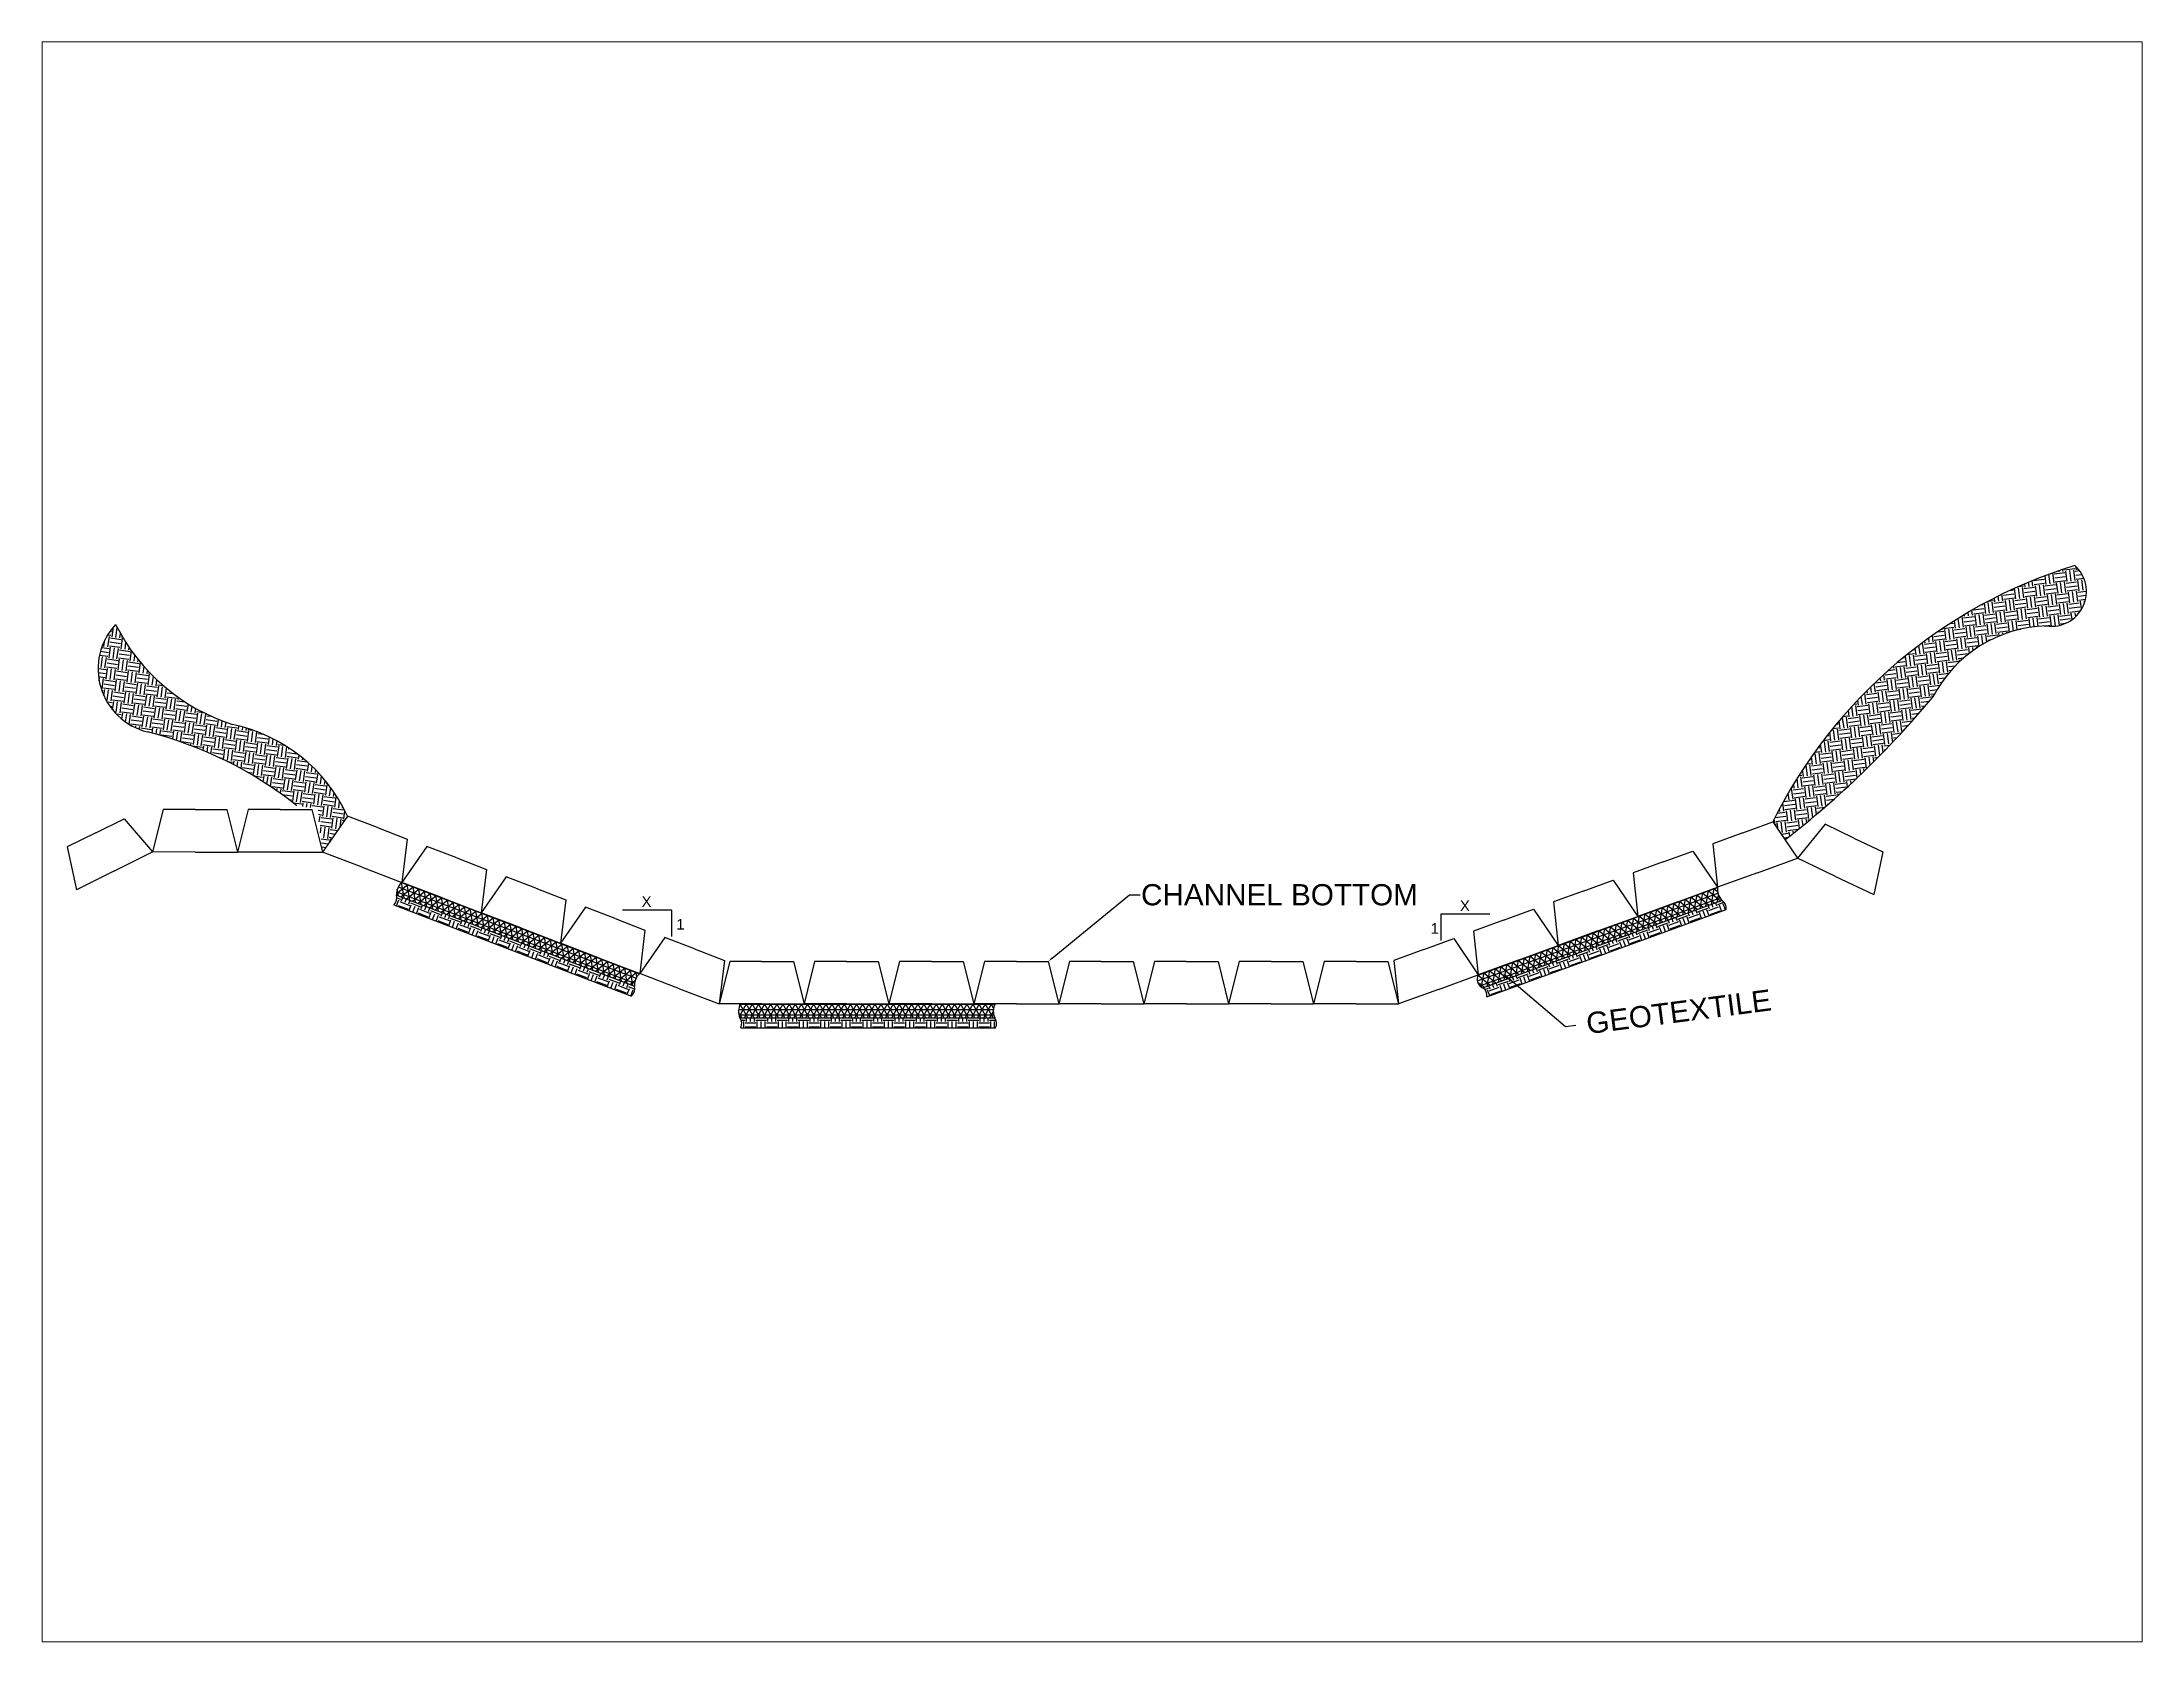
# Paper-space layout 'Layout1' of a CAD drawing. Header units: inches. Extents: x 1.05 to 9.45, y 0.8 to 7.2.
# The model-space entities are those that its viewports show. They can reach past a viewport. Long polylines and large blocks are cut down to what shows.
import ezdxf
from ezdxf import colors
from ezdxf.entities.mleader import LeaderData, LeaderLine
from ezdxf.math import Vec2, Vec3

# ---------------------------------------------------------------- set-up
doc = ezdxf.new("R2010")
doc.units = ezdxf.units.IN
doc.header["$MEASUREMENT"] = 0
doc.styles.get("Standard").update_dxf_attribs({"font": 'arial.ttf'})

msp = doc.modelspace()

# ---------------------------------------------------------------- hatches: boundary and pattern name
h = msp.add_hatch()
h.set_pattern_fill('EARTH', color=256, scale=4, angle=7.3902)
h.set_pattern_definition([(7.3902, (52.1192, -6.2726), (0.863068, 1.1203186), [1, -1]), (7.3902, (52.071, -5.9007), (0.863068, 1.1203186), [1, -1]), (7.3902, (52.0228, -5.5288), (0.863068, 1.1203186), [1, -1]), (97.3902, (52.1306, -5.3887), (-1.1203186, 0.863068), [1, -1]), (97.3902, (52.5025, -5.3405), (-1.1203186, 0.863068), [1, -1]), (97.3902, (52.8744, -5.2923), (-1.1203186, 0.863068), [1, -1])])
h.paths.add_polyline_path([(157.23, 28.54), (158.38, 26.83, 0.054023), (172.3, 40.28, -0.274527), (183.02, 46.99, 0.741984), (185.68, 52.68, 0.206112)])
h = msp.add_hatch()
h.set_pattern_fill('EARTH', color=256, scale=4, angle=-7.943)
h.set_pattern_definition([(352.057, (49.3208, 3.983), (1.128593, 0.852219), [1, -1]), (352.057, (49.3726, 4.3544), (1.128593, 0.852219), [1, -1]), (352.057, (49.4244, 4.7258), (1.128593, 0.852219), [1, -1]), (82.057, (49.5655, 4.8323), (-0.852219, 1.128593), [1, -1]), (82.057, (49.9369, 4.7805), (-0.852219, 1.128593), [1, -1]), (82.057, (50.3083, 4.7287), (-0.852219, 1.128593), [1, -1])])
h.paths.add_polyline_path([(1.12, 47.13, 0.570246), (4.08, 37.02, -0.106306), (18.21, 30.06), (20.18, 29.79), (20.61, 25.69), (22.98, 29.07, 0.237304), (12.14, 37.71, -0.201477)])
h = msp.add_hatch()
h.set_pattern_fill('NET3', color=256, scale=4, angle=-20.988)
h.set_pattern_definition([(339.012, (16.12537, 18.2985), (0.1790865, 0.4668276), []), (39.012, (16.12537, 18.2985), (-0.3147414, 0.388507), []), (99.012, (16.12537, 18.2985), (-0.493828, -0.0783204), [])])
h.paths.add_polyline_path([(50.5, 14.25), (48.63, 14.97), (48.63, 14.97), (44.9, 16.4), (41.16, 17.83), (41.16, 17.83), (37.43, 19.26), (33.69, 20.7), (33.69, 20.7), (29.96, 22.13), (28.09, 22.85, 0.227473), (27.59, 21.64), (50, 13.05, -0.227473)])
h = msp.add_hatch()
h.set_pattern_fill('NET3', color=256, scale=4, angle=20.0833)
h.set_pattern_definition([(20.0833, (123.45114, 2.8478), (-0.171693, 0.469597), []), (80.0833, (123.45114, 2.8478), (-0.4925296, 0.086108), []), (140.0833, (123.45114, 2.8478), (-0.320837, -0.383489), [])])
h.paths.add_polyline_path([(152.02, 22.38), (150.15, 21.69), (150.15, 21.69), (146.39, 20.32), (142.63, 18.95), (142.63, 18.95), (138.88, 17.57), (135.12, 16.2), (135.12, 16.2), (131.36, 14.82), (129.48, 14.14, 0.227473), (129.9, 12.9), (152.44, 21.14, -0.227473)])
h = msp.add_hatch()
h.set_pattern_fill('EARTH', color=256, scale=4, angle=-20.988)
h.set_pattern_definition([(339.012, (16.1254, 18.2985), (1.291828, 0.575482), [1, -1]), (339.012, (16.2597, 18.6486), (1.291828, 0.575482), [1, -1]), (339.012, (16.394, 18.9987), (1.291828, 0.575482), [1, -1]), (69.012, (16.5555, 19.0707), (-0.575482, 1.291828), [1, -1]), (69.012, (16.9056, 18.9364), (-0.575482, 1.291828), [1, -1]), (69.012, (17.2557, 18.802), (-0.575482, 1.291828), [1, -1])])
h.paths.add_polyline_path([(49.73, 12.13, 0.283414), (50, 13.05), (27.59, 21.64, -0.283414), (27.32, 20.73)])
h = msp.add_hatch()
h.set_pattern_fill('EARTH', color=256, scale=4, angle=20.0833)
h.set_pattern_definition([(20.0833, (123.4511, 2.8478), (0.59581, 1.28258), [1, -1]), (20.0833, (123.3224, 3.2), (0.59581, 1.28258), [1, -1]), (20.0833, (123.1936, 3.5522), (0.59581, 1.28258), [1, -1]), (110.0833, (123.2681, 3.7125), (-1.28258, 0.59581), [1, -1]), (110.0833, (123.6203, 3.8413), (-1.28258, 0.59581), [1, -1]), (110.0833, (123.9725, 3.9701), (-1.28258, 0.59581), [1, -1])])
h.paths.add_polyline_path([(152.84, 20.28, 0.283414), (152.44, 21.14), (129.9, 12.9, -0.283414), (130.3, 12.04)])
h = msp.add_hatch()
h.set_pattern_fill('NET3', color=256, scale=4)
h.set_pattern_definition([(0, (50.4275, 2.8588), (0, 0.5), []), (60, (50.4275, 2.8588), (-0.433013, 0.25), []), (120, (50.4275, 2.8588), (-0.433013, -0.25), [])])
h.paths.add_polyline_path([(83.97, 11.39), (81.97, 11.39), (81.97, 11.39), (77.97, 11.39), (73.97, 11.39), (73.97, 11.39), (69.97, 11.39), (65.97, 11.39), (65.97, 11.39), (61.97, 11.39), (59.97, 11.39, 0.227473), (59.94, 10.09), (83.94, 10.09, -0.227473)])
h = msp.add_hatch()
h.set_pattern_fill('EARTH', color=256, scale=4)
h.set_pattern_definition([(0, (50.4275, 2.8588), (1, 1), [1, -1]), (0, (50.4275, 3.2338), (1, 1), [1, -1]), (0, (50.4275, 3.6088), (1, 1), [1, -1]), (90, (50.5525, 3.7338), (-1, 1), [1, -1]), (90, (50.9275, 3.7338), (-1, 1), [1, -1]), (90, (51.3025, 3.7338), (-1, 1), [1, -1])])
h.paths.add_polyline_path([(83.94, 10.09), (59.94, 10.09, -0.283414), (60.01, 9.14), (84.01, 9.14, 0.283414)])

# ---------------------------------------------------------------- linework, layer by layer
for p, q in [((5.61, 29.7), (4.61, 25.7)), ((8.61, 29.69), (5.61, 29.7)), ((8.61, 29.69), (11.61, 29.69)), ((11.61, 29.69), (12.61, 25.69)), ((13.61, 29.69), (12.61, 25.69)), ((16.61, 29.69), (13.61, 29.69)), ((16.61, 29.69), (19.61, 29.69)), ((19.61, 29.69), (20.61, 25.69)), ((-0.75, 27.5), (1.94, 28.83)), ((1.94, 28.83), (4.61, 25.7)), ((22.98, 29.07), (20.61, 25.69)), ((25.78, 27.99), (22.98, 29.07)), ((25.78, 27.99), (28.58, 26.92)), ((154.41, 27.51), (157.23, 28.54)), ((157.23, 28.54), (159.54, 25.13)), ((162.16, 28.31), (159.54, 25.13)), ((164.87, 27.01), (162.16, 28.31)), ((-0.75, 27.5), (-3.44, 26.17)), ((-3.44, 26.17), (-2.55, 22.14)), ((28.58, 26.92), (28.08, 22.83)), ((30.45, 26.21), (28.08, 22.83)), ((33.25, 25.14), (30.45, 26.21)), ((146.89, 24.76), (149.71, 25.79)), ((149.71, 25.79), (152.02, 22.38)), ((154.41, 27.51), (151.59, 26.48)), ((151.59, 26.48), (152.02, 22.38)), ((164.87, 27.01), (167.58, 25.72)), ((167.58, 25.72), (166.76, 21.68)), ((1.03, 23.92), (-2.55, 22.14)), ((1.03, 23.92), (4.61, 25.7)), ((8.61, 25.69), (4.61, 25.7)), ((8.61, 25.69), (12.61, 25.69)), ((16.61, 25.69), (12.61, 25.69)), ((16.61, 25.69), (20.61, 25.69)), ((24.35, 24.26), (20.61, 25.69)), ((24.35, 24.26), (28.08, 22.83)), ((33.25, 25.14), (36.05, 24.06)), ((36.05, 24.06), (35.56, 19.97)), ((146.89, 24.76), (144.08, 23.73)), ((155.78, 23.75), (152.02, 22.38)), ((155.78, 23.75), (159.54, 25.13)), ((163.15, 23.4), (159.54, 25.13)), ((31.82, 21.4), (28.08, 22.83)), ((37.92, 23.35), (35.56, 19.97)), ((40.72, 22.28), (37.92, 23.35)), ((40.72, 22.28), (43.52, 21.2)), ((139.38, 22.02), (136.56, 20.99)), ((139.38, 22.02), (142.2, 23.05)), ((142.2, 23.05), (144.51, 19.63)), ((144.08, 23.73), (144.51, 19.63)), ((148.27, 21.01), (152.02, 22.38)), ((163.15, 23.4), (166.76, 21.68)), ((27.32, 20.73), (49.73, 12.13)), ((27.59, 21.64), (50, 13.05)), ((31.82, 21.4), (35.56, 19.97)), ((39.29, 18.54), (35.56, 19.97)), ((43.52, 21.2), (43.03, 17.11)), ((45.39, 20.49), (43.03, 17.11)), ((48.19, 19.42), (45.39, 20.49)), ((53.48, 20.22), (48.87, 20.22)), ((53.48, 20.22), (53.48, 17.74)), ((130.58, 19.83), (125.96, 19.83)), ((125.96, 19.83), (125.96, 17.36)), ((129.9, 12.9), (152.44, 21.14)), ((130.3, 12.04), (152.84, 20.28)), ((131.87, 19.27), (134.68, 20.3)), ((134.68, 20.3), (137, 16.89)), ((136.56, 20.99), (137, 16.89)), ((148.27, 21.01), (144.51, 19.63)), ((39.29, 18.54), (43.03, 17.11)), ((48.19, 19.42), (50.99, 18.34)), ((50.99, 18.34), (50.5, 14.25)), ((131.87, 19.27), (129.05, 18.24)), ((129.05, 18.24), (129.48, 14.14)), ((140.75, 18.26), (137, 16.89)), ((140.75, 18.26), (144.51, 19.63)), ((46.76, 15.68), (43.03, 17.11)), ((52.86, 17.63), (50.5, 14.25)), ((55.66, 16.56), (52.86, 17.63)), ((55.66, 16.56), (58.47, 15.48)), ((124.35, 16.52), (121.54, 15.49)), ((124.35, 16.52), (127.17, 17.55)), ((127.17, 17.55), (129.48, 14.14)), ((133.24, 15.51), (137, 16.89)), ((46.76, 15.68), (50.5, 14.25)), ((54.23, 12.82), (50.5, 14.25)), ((58.47, 15.48), (57.97, 11.39)), ((58.97, 15.39), (57.97, 11.39)), ((61.97, 15.39), (58.97, 15.39)), ((61.97, 15.39), (64.97, 15.39)), ((64.97, 15.39), (65.97, 11.39)), ((66.97, 15.39), (65.97, 11.39)), ((69.97, 15.39), (66.97, 15.39)), ((69.97, 15.39), (72.97, 15.39)), ((72.97, 15.39), (73.97, 11.39)), ((74.97, 15.39), (73.97, 11.39)), ((77.97, 15.39), (74.97, 15.39)), ((77.97, 15.39), (80.97, 15.39)), ((80.97, 15.39), (81.97, 11.39)), ((82.97, 15.39), (81.97, 11.39)), ((85.97, 15.39), (82.97, 15.39)), ((85.97, 15.39), (88.97, 15.39)), ((88.97, 15.39), (89.97, 11.39)), ((90.97, 15.39), (89.97, 11.39)), ((93.97, 15.39), (90.97, 15.39)), ((93.97, 15.39), (96.97, 15.39)), ((96.97, 15.39), (97.97, 11.39)), ((98.97, 15.39), (97.97, 11.39)), ((101.97, 15.39), (98.97, 15.39)), ((101.97, 15.39), (104.97, 15.39)), ((104.97, 15.39), (105.97, 11.39)), ((106.97, 15.39), (105.97, 11.39)), ((109.97, 15.39), (106.97, 15.39)), ((109.97, 15.39), (112.97, 15.39)), ((112.97, 15.39), (113.97, 11.39)), ((114.97, 15.39), (113.97, 11.39)), ((117.97, 15.39), (114.97, 15.39)), ((117.97, 15.39), (120.97, 15.39)), ((120.97, 15.39), (121.97, 11.39)), ((121.54, 15.49), (121.97, 11.39)), ((125.73, 12.76), (129.48, 14.14)), ((133.24, 15.51), (129.48, 14.14)), ((54.23, 12.82), (57.97, 11.39)), ((125.73, 12.76), (121.97, 11.39)), ((61.97, 11.39), (57.97, 11.39)), ((59.94, 10.09), (83.94, 10.09)), ((61.97, 11.39), (65.97, 11.39)), ((69.97, 11.39), (65.97, 11.39)), ((69.97, 11.39), (73.97, 11.39)), ((77.97, 11.39), (73.97, 11.39)), ((77.97, 11.39), (81.97, 11.39)), ((85.97, 11.39), (81.97, 11.39)), ((85.97, 11.39), (89.97, 11.39)), ((93.97, 11.39), (89.97, 11.39)), ((93.97, 11.39), (97.97, 11.39)), ((101.97, 11.39), (97.97, 11.39)), ((101.97, 11.39), (105.97, 11.39)), ((109.97, 11.39), (105.97, 11.39)), ((109.97, 11.39), (113.97, 11.39)), ((117.97, 11.39), (113.97, 11.39)), ((117.97, 11.39), (121.97, 11.39)), ((60.01, 9.14), (84.01, 9.14))]:
    msp.add_line(p, q)
for centre, radius, start, end in [((199.48, 7.56), 47.18, 107.0152, 153.6002), ((183.49, 50.24), 3.28, 261.7595, 48.0588), ((5.59, 42.95), 6.12, 136.925, 256.0761), ((17.85, 55.54), 18.72, 206.6962, 252.2614), ((183.31, 34.61), 12.38, 91.3503, 152.7545), ((103.29, 97.77), 89.81, 307.8331, 320.2024), ((8.97, 22.62), 15.42, 24.7196, 78.1179), ((-5.03, 0.7), 37.44, 51.6464, 75.8574), ((29.1, 21.72), 1.51, 131.854, 183.1148), ((153.52, 22.19), 1.51, 172.9253, 224.1861), ((26.72, 21.4), 0.908, 312.0771, 15.371), ((151.94, 20.39), 0.908, 353.1484, 56.4423), ((51.5, 13.13), 1.51, 131.854, 183.1148), ((130.25, 13.71), 0.879, 150.7021, 246.4093), ((49.12, 12.81), 0.908, 312.0771, 15.371), ((129.4, 12.15), 0.908, 353.1484, 56.4423), ((61.31, 10.7), 1.51, 152.842, 204.1028), ((59.2, 9.55), 0.908, 333.0651, 36.359), ((85.31, 10.7), 1.51, 152.842, 204.1028), ((83.2, 9.55), 0.908, 333.0651, 36.359)]:
    msp.add_arc(centre, radius, start, end)

# ---------------------------------------------------------------- texts
at = {"char_height": 1, "attachment_point": 1}
for s, width, insert in [('X', 1.4132, (50.67, 21.52)), ('X', 1.4132, (127.76, 21.13)), ('1', 0.6639, (53.94, 19.39)), ('1', 0.6639, (125, 19))]:
    msp.add_mtext_dynamic_manual_height_columns(s, width=width, gutter_width=1, heights=[0], dxfattribs=dict(at, insert=insert))

# ---------------------------------------------------------------- leaders
ml = msp.add_multileader_mtext('Standard')
ml.set_content('CHANNEL BOTTOM', color=256)
ml.set_leader_properties()
ml.build(insert=Vec2(0, 0))
ml.multileader.update_dxf_attribs({"dogleg_length": 1, "arrow_head_size": 0.5})
ctx = ml.context
ctx.base_point, ctx.char_height, ctx.arrow_head_size, ctx.landing_gap_size, ctx.plane_origin = Vec3(97.62, 21.66), 2, 0.5, 0.1, Vec3(88.97, 15.39)
notes = []
notes.append((ctx, [(0, (1, 1, 0), (96.62, 21.66), (1, 0), 1, [(0, [(88.97, 15.39)], 0, [])])]))
ctx.mtext.insert, ctx.mtext.flow_direction = Vec3(97.72, 22.67), 5
ml = msp.add_multileader_mtext('Standard')
ml.set_content('GEOTEXTILE', color=256)
ml.set_leader_properties()
ml.build(insert=Vec2(0, 0))
ml.multileader.update_dxf_attribs({"dogleg_length": 1, "arrow_head_size": 0.5})
ctx = ml.context
ctx.base_point, ctx.char_height, ctx.arrow_head_size, ctx.landing_gap_size, ctx.plane_origin, ctx.plane_x_axis, ctx.plane_y_axis = Vec3(138.68, 9.38), 2, 0.5, 1, Vec3(131.82, 14.26), Vec3(0.991693, 0.128625), Vec3(-0.128625, 0.991693)
notes.append((ctx, [(0, (1, 1, 0), (137.69, 9.25), (0.991693, 0.128625), 1, [(0, [(131.82, 14.26)], 0, [])])]))
ctx.mtext.insert, ctx.mtext.text_direction, ctx.mtext.rotation, ctx.mtext.flow_direction = Vec3(139.54, 10.52), Vec3(0.991693, 0.128625), 0.128983, 5
for ctx, leaders in notes:
    for number, flags, end, landing, length, lines in leaders:
        leader = LeaderData()
        leader.index, (leader.has_last_leader_line, leader.has_dogleg_vector, leader.attachment_direction) = number, flags
        leader.last_leader_point, leader.dogleg_vector, leader.dogleg_length = Vec3(end), Vec3(landing), length
        for number, points, colour, breaks in lines:
            line = LeaderLine()
            line.index, line.vertices, line.color, line.breaks = number, Vec3.list(points), colors.encode_raw_color(colour), breaks
            leader.lines.append(line)
        ctx.leaders.append(leader)

psp = doc.layouts.get("Layout1")

# ---------------------------------------------------------------- viewports
at = {"layer": '0'}
psp.add_viewport(center=(5.25, 4), size=(8.4, 6.4), view_center_point=(93.0976, 26.6388), view_height=150.719599, dxfattribs=at)

doc.saveas('drawing.dxf')
